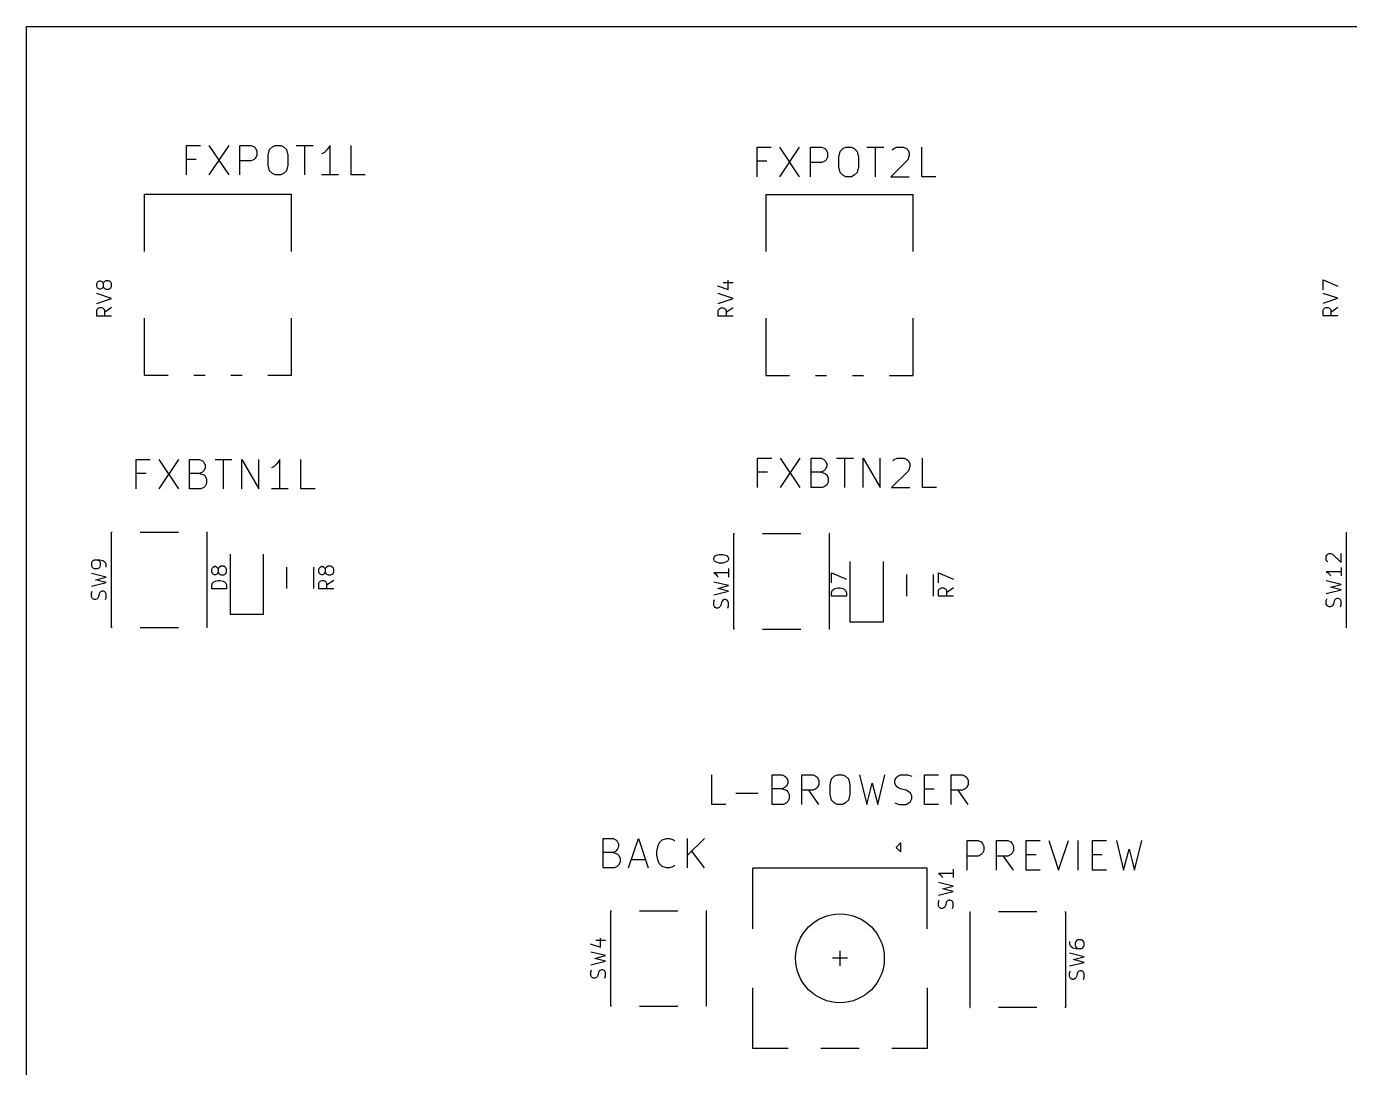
# Model space of a CAD drawing. Extents: x 119 to 479, y -311 to -46.
# Drawn here: x 119 to 208.5, y -121.4 to -51 of the extents above; entities that cross this region are included whole.
import ezdxf

# ---------------------------------------------------------------- set-up
doc = ezdxf.new("R2010")
doc.units = 0
doc.layers.add('BLACK', color=7, linetype='CONTINUOUS')

msp = doc.modelspace()

# ---------------------------------------------------------------- linework, layer by layer
at = {"layer": 'BLACK', "linetype": 'CONTINUOUS'}
for p, q in [((119, -311), (119, -51)), ((119, -51), (479, -51)), ((129.815, -61.0448), (129.815, -59.0448)), ((129.815, -59.0448), (130.768, -59.0448)), ((131.339, -59.0448), (132.672, -61.0448)), ((132.672, -59.0448), (131.339, -61.0448)), ((133.434, -61.0448), (133.434, -59.0448)), ((133.434, -59.0448), (134.196, -59.0448)), ((134.196, -59.0448), (134.387, -59.14)), ((134.387, -59.14), (134.482, -59.2352)), ((134.482, -59.9019), (134.387, -59.9971)), ((134.482, -59.2352), (134.577, -59.4257)), ((134.577, -59.7114), (134.482, -59.9019)), ((134.577, -59.4257), (134.577, -59.7114)), ((135.339, -59.7114), (135.434, -59.3305)), ((135.339, -60.3781), (135.339, -59.7114)), ((135.434, -59.3305), (135.625, -59.14)), ((135.625, -59.14), (135.815, -59.0448)), ((135.815, -59.0448), (136.196, -59.0448)), ((136.196, -59.0448), (136.387, -59.14)), ((136.387, -59.14), (136.577, -59.3305)), ((136.577, -59.3305), (136.672, -59.7114)), ((136.672, -59.7114), (136.672, -60.3781)), ((137.244, -59.0448), (138.387, -59.0448)), ((137.815, -61.0448), (137.815, -59.0448)), ((139.149, -59.521), (138.958, -59.6162)), ((139.339, -59.3305), (139.149, -59.521)), ((139.53, -59.0448), (139.339, -59.3305)), ((139.53, -61.0448), (139.53, -59.0448)), ((140.958, -61.0448), (140.958, -59.0448)), ((168.395, -61.1648), (168.395, -59.1648)), ((168.395, -59.1648), (169.348, -59.1648)), ((169.919, -59.1648), (171.252, -61.1648)), ((171.252, -59.1648), (169.919, -61.1648)), ((172.014, -61.1648), (172.014, -59.1648)), ((172.014, -59.1648), (172.776, -59.1648)), ((172.776, -59.1648), (172.967, -59.26)), ((172.967, -59.26), (173.062, -59.3552)), ((173.062, -59.3552), (173.157, -59.5457)), ((173.157, -59.8314), (173.062, -60.0219)), ((173.157, -59.5457), (173.157, -59.8314)), ((173.919, -59.8314), (174.014, -59.4505)), ((173.919, -60.4981), (173.919, -59.8314)), ((174.014, -59.4505), (174.205, -59.26)), ((174.205, -59.26), (174.395, -59.1648)), ((174.395, -59.1648), (174.776, -59.1648)), ((174.776, -59.1648), (174.967, -59.26)), ((174.967, -59.26), (175.157, -59.4505)), ((175.157, -59.4505), (175.252, -59.8314)), ((175.252, -59.8314), (175.252, -60.4981)), ((175.824, -59.1648), (176.967, -59.1648)), ((176.395, -61.1648), (176.395, -59.1648)), ((177.538, -59.3552), (177.633, -59.26)), ((177.633, -59.26), (177.824, -59.1648)), ((177.824, -59.1648), (178.3, -59.1648)), ((178.3, -59.1648), (178.49, -59.26)), ((178.49, -59.26), (178.586, -59.3552)), ((178.586, -59.3552), (178.681, -59.5457)), ((178.681, -59.7362), (178.586, -60.0219)), ((178.681, -59.5457), (178.681, -59.7362)), ((179.538, -61.1648), (179.538, -59.1648)), ((130.482, -59.9971), (129.815, -59.9971)), ((134.196, -60.0924), (133.434, -60.0924)), ((134.387, -59.9971), (134.196, -60.0924)), ((135.434, -60.759), (135.339, -60.3781)), ((135.625, -60.9495), (135.434, -60.759)), ((136.577, -60.759), (136.387, -60.9495)), ((136.672, -60.3781), (136.577, -60.759)), ((169.062, -60.1171), (168.395, -60.1171)), ((172.776, -60.2124), (172.014, -60.2124)), ((172.967, -60.1171), (172.776, -60.2124)), ((173.062, -60.0219), (172.967, -60.1171)), ((174.014, -60.879), (173.919, -60.4981)), ((175.252, -60.4981), (175.157, -60.879)), ((178.586, -60.0219), (177.443, -61.1648)), ((135.815, -61.0448), (135.625, -60.9495)), ((136.196, -61.0448), (135.815, -61.0448)), ((136.387, -60.9495), (136.196, -61.0448)), ((140.101, -61.0448), (138.958, -61.0448)), ((141.91, -61.0448), (140.958, -61.0448)), ((174.205, -61.0695), (174.014, -60.879)), ((174.395, -61.1648), (174.205, -61.0695)), ((174.776, -61.1648), (174.395, -61.1648)), ((174.967, -61.0695), (174.776, -61.1648)), ((175.157, -60.879), (174.967, -61.0695)), ((177.443, -61.1648), (178.681, -61.1648)), ((180.49, -61.1648), (179.538, -61.1648)), ((126.98, -62.35), (136.92, -62.35)), ((126.98, -66.215), (126.98, -62.35)), ((136.92, -66.215), (136.92, -62.35)), ((169, -66.225), (169, -62.36)), ((169, -62.36), (178.94, -62.36)), ((178.94, -66.225), (178.94, -62.36)), ((123.752, -68.3962), (123.8, -68.301)), ((123.752, -68.5867), (123.752, -68.3962)), ((123.8, -68.6819), (123.752, -68.5867)), ((123.8, -68.301), (123.848, -68.2533)), ((123.848, -68.7295), (123.8, -68.6819)), ((123.848, -68.2533), (123.943, -68.2057)), ((123.943, -68.7771), (123.848, -68.7295)), ((123.943, -68.2057), (123.99, -68.2057)), ((123.99, -68.7771), (123.943, -68.7771)), ((123.99, -68.2057), (124.086, -68.2533)), ((124.086, -68.7295), (123.99, -68.7771)), ((124.086, -68.2533), (124.133, -68.301)), ((124.133, -68.6819), (124.086, -68.7295)), ((124.133, -68.301), (124.181, -68.3962)), ((124.181, -68.5867), (124.133, -68.6819)), ((124.229, -68.301), (124.181, -68.3962)), ((124.181, -68.3962), (124.181, -68.5867)), ((124.181, -68.5867), (124.229, -68.6819)), ((124.276, -68.2533), (124.229, -68.301)), ((124.229, -68.6819), (124.276, -68.7295)), ((124.371, -68.2057), (124.276, -68.2533)), ((124.276, -68.7295), (124.371, -68.7771)), ((124.562, -68.2057), (124.371, -68.2057)), ((124.371, -68.7771), (124.562, -68.7771)), ((124.657, -68.2533), (124.562, -68.2057)), ((124.562, -68.7771), (124.657, -68.7295)), ((124.705, -68.301), (124.657, -68.2533)), ((124.657, -68.7295), (124.705, -68.6819)), ((124.752, -68.3962), (124.705, -68.301)), ((124.705, -68.6819), (124.752, -68.5867)), ((124.752, -68.5867), (124.752, -68.3962)), ((165.725, -68.549), (166.439, -68.7871)), ((166.106, -68.311), (166.772, -68.311)), ((166.439, -68.7871), (166.439, -68.1681)), ((206.662, -68.8148), (206.662, -68.1481)), ((206.662, -68.1481), (207.662, -68.5767)), ((124.752, -69.3962), (123.752, -69.0629)), ((123.752, -69.7295), (124.752, -69.3962)), ((166.772, -69.4062), (165.772, -69.0729)), ((165.772, -69.7395), (166.772, -69.4062)), ((207.662, -69.3862), (206.662, -69.0529)), ((206.662, -69.7195), (207.662, -69.3862)), ((123.752, -70.2057), (123.8, -70.1105)), ((123.752, -70.5867), (123.752, -70.2057)), ((124.752, -70.5867), (123.752, -70.5867)), ((123.8, -70.1105), (123.848, -70.0629)), ((123.848, -70.0629), (123.943, -70.0152)), ((123.943, -70.0152), (124.086, -70.0152)), ((124.086, -70.0152), (124.181, -70.0629)), ((124.181, -70.0629), (124.229, -70.1105)), ((124.229, -70.1105), (124.276, -70.2057)), ((124.752, -70.0152), (124.276, -70.3486)), ((124.276, -70.2057), (124.276, -70.5867)), ((165.772, -70.2157), (165.82, -70.1205)), ((165.772, -70.5967), (165.772, -70.2157)), ((166.772, -70.5967), (165.772, -70.5967)), ((165.82, -70.1205), (165.868, -70.0729)), ((165.868, -70.0729), (165.963, -70.0252)), ((165.963, -70.0252), (166.106, -70.0252)), ((166.106, -70.0252), (166.201, -70.0729)), ((166.201, -70.0729), (166.249, -70.1205)), ((166.249, -70.1205), (166.296, -70.2157)), ((166.772, -70.0252), (166.296, -70.3586)), ((166.296, -70.2157), (166.296, -70.5967)), ((206.662, -70.1957), (206.71, -70.1005)), ((206.662, -70.5767), (206.662, -70.1957)), ((207.662, -70.5767), (206.662, -70.5767)), ((206.71, -70.1005), (206.758, -70.0529)), ((206.758, -70.0529), (206.853, -70.0052)), ((206.853, -70.0052), (206.996, -70.0052)), ((206.996, -70.0052), (207.091, -70.0529)), ((207.091, -70.0529), (207.139, -70.1005)), ((207.139, -70.1005), (207.186, -70.1957)), ((207.662, -70.0052), (207.186, -70.3386)), ((207.186, -70.1957), (207.186, -70.5767)), ((126.98, -74.59), (126.98, -70.725)), ((136.92, -74.59), (136.92, -70.725)), ((169, -74.6), (169, -70.735)), ((178.94, -74.6), (178.94, -70.735)), ((126.98, -74.59), (128.579, -74.59)), ((130.321, -74.59), (131.08, -74.59)), ((132.821, -74.59), (133.58, -74.59)), ((135.32, -74.59), (136.92, -74.59)), ((169, -74.6), (170.599, -74.6)), ((172.341, -74.6), (173.1, -74.6)), ((174.841, -74.6), (175.6, -74.6)), ((177.34, -74.6), (178.94, -74.6)), ((126.415, -82.2848), (126.415, -80.2848)), ((126.415, -80.2848), (127.368, -80.2848)), ((127.939, -80.2848), (129.272, -82.2848)), ((129.272, -80.2848), (127.939, -82.2848)), ((130.034, -82.2848), (130.034, -80.2848)), ((130.034, -80.2848), (130.701, -80.2848)), ((130.701, -80.2848), (130.891, -80.38)), ((130.891, -80.38), (130.987, -80.4752)), ((130.987, -80.4752), (131.082, -80.6657)), ((131.749, -80.2848), (132.891, -80.2848)), ((132.32, -82.2848), (132.32, -80.2848)), ((133.558, -82.2848), (133.558, -80.2848)), ((133.558, -80.2848), (134.701, -82.2848)), ((134.701, -82.2848), (134.701, -80.2848)), ((136.13, -80.2848), (135.939, -80.5705)), ((136.13, -82.2848), (136.13, -80.2848)), ((137.558, -82.2848), (137.558, -80.2848)), ((168.435, -82.1948), (168.435, -80.1948)), ((168.435, -80.1948), (169.388, -80.1948)), ((169.959, -80.1948), (171.292, -82.1948)), ((171.292, -80.1948), (169.959, -82.1948)), ((172.054, -82.1948), (172.054, -80.1948)), ((172.054, -80.1948), (172.721, -80.1948)), ((172.721, -80.1948), (172.911, -80.29)), ((172.911, -80.29), (173.007, -80.3852)), ((173.007, -80.3852), (173.102, -80.5757)), ((173.769, -80.1948), (174.911, -80.1948)), ((174.34, -82.1948), (174.34, -80.1948)), ((175.578, -82.1948), (175.578, -80.1948)), ((175.578, -80.1948), (176.721, -82.1948)), ((176.721, -82.1948), (176.721, -80.1948)), ((177.578, -80.3852), (177.673, -80.29)), ((177.673, -80.29), (177.864, -80.1948)), ((177.864, -80.1948), (178.34, -80.1948)), ((178.34, -80.1948), (178.53, -80.29)), ((178.53, -80.29), (178.626, -80.3852)), ((178.626, -80.3852), (178.721, -80.5757)), ((179.578, -82.1948), (179.578, -80.1948)), ((127.082, -81.2371), (126.415, -81.2371)), ((130.701, -81.2371), (130.034, -81.2371)), ((130.891, -81.1419), (130.701, -81.2371)), ((130.701, -81.2371), (130.987, -81.3324)), ((130.987, -81.0467), (130.891, -81.1419)), ((131.082, -80.8562), (130.987, -81.0467)), ((130.987, -81.3324), (131.082, -81.4276)), ((131.082, -80.6657), (131.082, -80.8562)), ((135.749, -80.761), (135.558, -80.8562)), ((135.939, -80.5705), (135.749, -80.761)), ((169.102, -81.1471), (168.435, -81.1471)), ((172.721, -81.1471), (172.054, -81.1471)), ((172.911, -81.0519), (172.721, -81.1471)), ((172.721, -81.1471), (173.007, -81.2424)), ((173.007, -80.9567), (172.911, -81.0519)), ((173.102, -80.7662), (173.007, -80.9567)), ((173.007, -81.2424), (173.102, -81.3376)), ((173.102, -80.5757), (173.102, -80.7662)), ((173.102, -81.3376), (173.197, -81.5281)), ((178.626, -81.0519), (177.483, -82.1948)), ((178.721, -80.7662), (178.626, -81.0519)), ((178.721, -80.5757), (178.721, -80.7662)), ((130.796, -82.2848), (130.034, -82.2848)), ((130.987, -82.1895), (130.796, -82.2848)), ((131.082, -82.0943), (130.987, -82.1895)), ((131.082, -81.4276), (131.177, -81.6181)), ((131.177, -81.9038), (131.082, -82.0943)), ((131.177, -81.6181), (131.177, -81.9038)), ((136.701, -82.2848), (135.558, -82.2848)), ((138.51, -82.2848), (137.558, -82.2848)), ((172.816, -82.1948), (172.054, -82.1948)), ((173.007, -82.0995), (172.816, -82.1948)), ((173.102, -82.0043), (173.007, -82.0995)), ((173.197, -81.8138), (173.102, -82.0043)), ((173.197, -81.5281), (173.197, -81.8138)), ((177.483, -82.1948), (178.721, -82.1948)), ((180.53, -82.1948), (179.578, -82.1948)), ((124.76, -85.2), (124.79, -85.2)), ((124.76, -91.66), (124.76, -85.2)), ((126.69, -85.2), (129.29, -85.2)), ((131.22, -85.2), (131.19, -85.2)), ((131.22, -91.66), (131.22, -85.2)), ((166.83, -85.3), (166.86, -85.3)), ((166.83, -91.76), (166.83, -85.3)), ((168.76, -85.3), (171.36, -85.3)), ((173.29, -85.3), (173.26, -85.3)), ((173.29, -91.76), (173.29, -85.3)), ((208.25, -85.22), (208.28, -85.22)), ((208.25, -91.68), (208.25, -85.22)), ((132.765, -86.7), (132.765, -90.76)), ((135.035, -90.76), (135.035, -86.7)), ((165.558, -86.8157), (165.653, -86.7681)), ((165.653, -86.7681), (165.843, -86.7205)), ((165.843, -86.7205), (166.081, -86.7205)), ((166.081, -86.7205), (166.272, -86.7681)), ((166.272, -86.7681), (166.367, -86.8157)), ((206.882, -86.831), (206.93, -86.7357)), ((206.93, -86.7357), (206.978, -86.6881)), ((206.978, -86.6881), (207.073, -86.6405)), ((207.073, -86.6405), (207.168, -86.6405)), ((207.168, -86.6405), (207.311, -86.6881)), ((207.311, -86.6881), (207.882, -87.2595)), ((207.882, -87.2595), (207.882, -86.6405)), ((123.44, -87.1919), (123.392, -87.2871)), ((123.392, -87.2871), (123.392, -87.4776)), ((123.392, -87.4776), (123.44, -87.5729)), ((123.488, -87.1443), (123.44, -87.1919)), ((123.44, -87.5729), (123.488, -87.6205)), ((123.583, -87.0967), (123.488, -87.1443)), ((123.488, -87.6205), (123.583, -87.6681)), ((123.964, -87.0967), (123.583, -87.0967)), ((123.916, -87.1443), (123.821, -87.0967)), ((123.821, -87.6681), (123.916, -87.6205)), ((123.964, -87.1919), (123.916, -87.1443)), ((123.916, -87.6205), (123.964, -87.5729)), ((124.154, -87.1443), (123.964, -87.0967)), ((124.011, -87.2871), (123.964, -87.1919)), ((123.964, -87.5729), (124.011, -87.4776)), ((124.011, -87.4776), (124.011, -87.2871)), ((124.297, -87.2395), (124.154, -87.1443)), ((124.345, -87.2871), (124.297, -87.2395)), ((124.392, -87.3824), (124.345, -87.2871)), ((124.392, -87.5729), (124.392, -87.3824)), ((131.532, -87.7048), (131.58, -87.6095)), ((131.58, -87.6095), (131.628, -87.5619)), ((131.628, -87.5619), (131.723, -87.5143)), ((131.723, -87.5143), (131.77, -87.5143)), ((131.77, -87.5143), (131.866, -87.5619)), ((131.866, -87.5619), (131.913, -87.6095)), ((131.913, -87.6095), (131.961, -87.7048)), ((132.009, -87.6095), (131.961, -87.7048)), ((132.056, -87.5619), (132.009, -87.6095)), ((132.151, -87.5143), (132.056, -87.5619)), ((132.342, -87.5143), (132.151, -87.5143)), ((132.437, -87.5619), (132.342, -87.5143)), ((132.485, -87.6095), (132.437, -87.5619)), ((132.532, -87.7048), (132.485, -87.6095)), ((136.59, -87.5729), (136.59, -89.0271)), ((138.41, -87.5729), (138.41, -89.0271)), ((138.772, -87.7048), (138.82, -87.6095)), ((138.82, -87.6095), (138.868, -87.5619)), ((138.868, -87.5619), (138.963, -87.5143)), ((138.963, -87.5143), (139.01, -87.5143)), ((139.01, -87.5143), (139.106, -87.5619)), ((139.106, -87.5619), (139.153, -87.6095)), ((139.153, -87.6095), (139.201, -87.7048)), ((139.249, -87.6095), (139.201, -87.7048)), ((139.296, -87.5619), (139.249, -87.6095)), ((139.391, -87.5143), (139.296, -87.5619)), ((139.582, -87.5143), (139.391, -87.5143)), ((139.677, -87.5619), (139.582, -87.5143)), ((139.725, -87.6095), (139.677, -87.5619)), ((139.772, -87.7048), (139.725, -87.6095)), ((165.462, -86.9586), (165.51, -86.8633)), ((165.462, -87.0538), (165.462, -86.9586)), ((165.51, -87.149), (165.462, -87.0538)), ((165.51, -86.8633), (165.558, -86.8157)), ((165.558, -87.1967), (165.51, -87.149)), ((165.653, -87.2443), (165.558, -87.1967)), ((165.843, -87.2919), (165.653, -87.2443)), ((166.081, -87.2919), (165.843, -87.2919)), ((166.272, -87.2443), (166.081, -87.2919)), ((166.367, -87.1967), (166.272, -87.2443)), ((166.367, -86.8157), (166.415, -86.8633)), ((166.415, -87.149), (166.367, -87.1967)), ((166.415, -86.8633), (166.462, -86.9586)), ((166.462, -87.0538), (166.415, -87.149)), ((166.462, -86.9586), (166.462, -87.0538)), ((174.665, -87.2), (174.665, -91.26)), ((176.935, -91.26), (176.935, -87.2)), ((206.882, -87.069), (206.882, -86.831)), ((206.93, -87.1643), (206.882, -87.069)), ((206.978, -87.2119), (206.93, -87.1643)), ((207.882, -87.5929), (207.882, -88.1643)), ((124.392, -88.2395), (123.392, -88.0014)), ((123.583, -87.6681), (123.821, -87.6681)), ((123.678, -88.43), (124.392, -88.2395)), ((124.392, -88.6205), (123.678, -88.43)), ((131.532, -87.8952), (131.532, -87.7048)), ((131.58, -87.9905), (131.532, -87.8952)), ((131.628, -88.0381), (131.58, -87.9905)), ((131.723, -88.0857), (131.628, -88.0381)), ((131.675, -88.5619), (131.77, -88.5143)), ((131.77, -88.0857), (131.723, -88.0857)), ((131.866, -88.0381), (131.77, -88.0857)), ((131.77, -88.5143), (131.961, -88.4667)), ((131.913, -87.9905), (131.866, -88.0381)), ((131.961, -87.8952), (131.913, -87.9905)), ((131.961, -87.7048), (131.961, -87.8952)), ((131.961, -87.8952), (132.009, -87.9905)), ((131.961, -88.4667), (132.104, -88.4667)), ((132.009, -87.9905), (132.056, -88.0381)), ((132.056, -88.0381), (132.151, -88.0857)), ((132.104, -88.4667), (132.294, -88.5143)), ((132.151, -88.0857), (132.342, -88.0857)), ((132.294, -88.5143), (132.39, -88.5619)), ((132.342, -88.0857), (132.437, -88.0381)), ((132.437, -88.0381), (132.485, -87.9905)), ((132.485, -87.9905), (132.532, -87.8952)), ((132.532, -87.8952), (132.532, -87.7048)), ((138.772, -87.8952), (138.772, -87.7048)), ((138.82, -87.9905), (138.772, -87.8952)), ((138.868, -88.0381), (138.82, -87.9905)), ((138.82, -88.5619), (138.868, -88.5143)), ((138.963, -88.0857), (138.868, -88.0381)), ((138.868, -88.5143), (138.963, -88.4667)), ((139.01, -88.0857), (138.963, -88.0857)), ((138.963, -88.4667), (139.106, -88.4667)), ((139.106, -88.0381), (139.01, -88.0857)), ((139.153, -87.9905), (139.106, -88.0381)), ((139.106, -88.4667), (139.201, -88.5143)), ((139.201, -87.8952), (139.153, -87.9905)), ((139.201, -87.7048), (139.201, -87.8952)), ((139.201, -87.8952), (139.249, -87.9905)), ((139.201, -88.5143), (139.249, -88.5619)), ((139.249, -87.9905), (139.296, -88.0381)), ((139.296, -88.0381), (139.391, -88.0857)), ((139.772, -88.4667), (139.296, -88.8)), ((139.391, -88.0857), (139.582, -88.0857)), ((139.582, -88.0857), (139.677, -88.0381)), ((139.677, -88.0381), (139.725, -87.9905)), ((139.725, -87.9905), (139.772, -87.8952)), ((139.772, -87.8952), (139.772, -87.7048)), ((166.462, -87.9586), (165.462, -87.9586)), ((165.462, -87.9586), (165.605, -88.0538)), ((165.605, -88.0538), (165.7, -88.149)), ((165.7, -88.149), (165.748, -88.2443)), ((166.462, -87.6729), (166.462, -88.2443)), ((173.432, -88.6333), (173.432, -87.9667)), ((173.432, -87.9667), (174.432, -88.3952)), ((178.49, -88.0729), (178.49, -89.5271)), ((180.31, -88.0729), (180.31, -89.5271)), ((180.672, -88.6333), (180.672, -87.9667)), ((180.672, -87.9667), (181.672, -88.3952)), ((207.882, -87.8786), (206.882, -87.8786)), ((206.882, -87.8786), (207.025, -87.9738)), ((207.882, -88.7357), (206.882, -88.4976)), ((207.025, -87.9738), (207.12, -88.069)), ((207.12, -88.069), (207.168, -88.1643)), ((123.392, -88.8586), (124.392, -88.6205)), ((123.392, -89.3348), (123.44, -89.1919)), ((123.392, -89.5729), (123.392, -89.3348)), ((123.916, -89.3824), (123.869, -89.5729)), ((123.964, -89.2871), (123.916, -89.3824)), ((124.011, -89.2395), (123.964, -89.2871)), ((124.107, -89.1919), (124.011, -89.2395)), ((124.202, -89.1919), (124.107, -89.1919)), ((124.297, -89.2395), (124.202, -89.1919)), ((124.345, -89.2871), (124.297, -89.2395)), ((124.392, -89.3824), (124.345, -89.2871)), ((124.392, -89.6205), (124.392, -89.3824)), ((131.532, -88.8), (131.58, -88.6571)), ((131.532, -89.0381), (131.532, -88.8)), ((132.532, -89.0381), (131.532, -89.0381)), ((131.58, -88.6571), (131.675, -88.5619)), ((132.39, -88.5619), (132.485, -88.6571)), ((132.485, -88.6571), (132.532, -88.8)), ((132.532, -88.8), (132.532, -89.0381)), ((138.772, -88.6571), (138.82, -88.5619)), ((138.772, -89.0381), (138.772, -88.6571)), ((139.772, -89.0381), (138.772, -89.0381)), ((139.249, -88.5619), (139.296, -88.6571)), ((139.296, -88.6571), (139.296, -89.0381)), ((166.462, -88.8157), (165.462, -88.5776)), ((165.462, -89.4348), (166.462, -89.1967)), ((165.748, -89.0062), (166.462, -88.8157)), ((166.462, -89.1967), (165.748, -89.0062)), ((173.432, -89.3), (173.48, -89.1571)), ((173.432, -89.5381), (173.432, -89.3)), ((173.48, -89.1571), (173.575, -89.0619)), ((173.575, -89.0619), (173.67, -89.0143)), ((173.67, -89.0143), (173.861, -88.9667)), ((173.861, -88.9667), (174.004, -88.9667)), ((174.004, -88.9667), (174.194, -89.0143)), ((174.194, -89.0143), (174.29, -89.0619)), ((174.29, -89.0619), (174.385, -89.1571)), ((174.385, -89.1571), (174.432, -89.3)), ((174.432, -89.3), (174.432, -89.5381)), ((180.672, -89.1571), (180.72, -89.0619)), ((180.672, -89.5381), (180.672, -89.1571)), ((180.72, -89.0619), (180.768, -89.0143)), ((180.768, -89.0143), (180.863, -88.9667)), ((180.863, -88.9667), (181.006, -88.9667)), ((181.006, -88.9667), (181.101, -89.0143)), ((181.101, -89.0143), (181.149, -89.0619)), ((181.149, -89.0619), (181.196, -89.1571)), ((181.672, -88.9667), (181.196, -89.3)), ((181.196, -89.1571), (181.196, -89.5381)), ((206.882, -89.3548), (207.882, -89.1167)), ((207.168, -88.9262), (207.882, -88.7357)), ((207.882, -89.1167), (207.168, -88.9262)), ((123.44, -89.6681), (123.392, -89.5729)), ((123.488, -89.7157), (123.44, -89.6681)), ((123.583, -89.7633), (123.488, -89.7157)), ((123.678, -89.7633), (123.583, -89.7633)), ((123.773, -89.7157), (123.678, -89.7633)), ((123.821, -89.6681), (123.773, -89.7157)), ((123.869, -89.5729), (123.821, -89.6681)), ((124.345, -89.7633), (124.392, -89.6205)), ((165.462, -89.911), (165.51, -89.7681)), ((165.462, -90.149), (165.462, -89.911)), ((165.51, -90.2443), (165.462, -90.149)), ((165.558, -90.2919), (165.51, -90.2443)), ((165.653, -90.3395), (165.558, -90.2919)), ((165.748, -90.3395), (165.653, -90.3395)), ((165.843, -90.2919), (165.748, -90.3395)), ((165.891, -90.2443), (165.843, -90.2919)), ((165.939, -90.149), (165.891, -90.2443)), ((165.986, -89.9586), (165.939, -90.149)), ((166.034, -89.8633), (165.986, -89.9586)), ((166.081, -89.8157), (166.034, -89.8633)), ((166.177, -89.7681), (166.081, -89.8157)), ((166.272, -89.7681), (166.177, -89.7681)), ((166.367, -89.8157), (166.272, -89.7681)), ((166.415, -89.8633), (166.367, -89.8157)), ((166.462, -89.9586), (166.415, -89.8633)), ((166.415, -90.3395), (166.462, -90.1967)), ((166.462, -90.1967), (166.462, -89.9586)), ((174.432, -89.5381), (173.432, -89.5381)), ((181.672, -89.5381), (180.672, -89.5381)), ((206.882, -89.831), (206.93, -89.6881)), ((206.882, -90.069), (206.882, -89.831)), ((206.93, -90.1643), (206.882, -90.069)), ((206.978, -90.2119), (206.93, -90.1643)), ((207.073, -90.2595), (206.978, -90.2119)), ((207.168, -90.2595), (207.073, -90.2595)), ((207.263, -90.2119), (207.168, -90.2595)), ((207.311, -90.1643), (207.263, -90.2119)), ((207.359, -90.069), (207.311, -90.1643)), ((207.406, -89.8786), (207.359, -90.069)), ((207.454, -89.7833), (207.406, -89.8786)), ((207.501, -89.7357), (207.454, -89.7833)), ((207.597, -89.6881), (207.501, -89.7357)), ((207.692, -89.6881), (207.597, -89.6881)), ((207.787, -89.7357), (207.692, -89.6881)), ((207.835, -89.7833), (207.787, -89.7357)), ((207.882, -89.8786), (207.835, -89.7833)), ((207.835, -90.2595), (207.882, -90.1167)), ((207.882, -90.1167), (207.882, -89.8786)), ((132.765, -90.76), (135.035, -90.76)), ((124.79, -91.66), (124.76, -91.66)), ((126.69, -91.66), (129.29, -91.66)), ((131.22, -91.66), (131.19, -91.66)), ((166.86, -91.76), (166.83, -91.76)), ((168.76, -91.76), (171.36, -91.76)), ((173.29, -91.76), (173.26, -91.76)), ((174.665, -91.26), (176.935, -91.26)), ((208.28, -91.68), (208.25, -91.68)), ((165.331, -103.615), (165.331, -101.615)), ((169.426, -103.615), (169.426, -101.615)), ((169.426, -101.615), (170.093, -101.615)), ((170.093, -101.615), (170.283, -101.71)), ((170.283, -101.71), (170.379, -101.805)), ((170.379, -101.805), (170.474, -101.996)), ((171.426, -103.615), (171.426, -101.615)), ((171.426, -101.615), (172.188, -101.615)), ((172.188, -101.615), (172.379, -101.71)), ((172.379, -101.71), (172.474, -101.805)), ((172.474, -101.805), (172.569, -101.996)), ((173.331, -102.281), (173.426, -101.9)), ((173.426, -101.9), (173.617, -101.71)), ((173.617, -101.71), (173.807, -101.615)), ((173.807, -101.615), (174.188, -101.615)), ((174.188, -101.615), (174.379, -101.71)), ((174.379, -101.71), (174.569, -101.9)), ((174.569, -101.9), (174.664, -102.281)), ((175.331, -101.615), (175.807, -103.615)), ((176.569, -103.615), (177.045, -101.615)), ((177.712, -101.996), (177.807, -101.805)), ((177.807, -101.805), (177.902, -101.71)), ((177.902, -101.71), (178.093, -101.615)), ((178.093, -101.615), (178.569, -101.615)), ((178.569, -101.615), (178.855, -101.71)), ((179.712, -103.615), (179.712, -101.615)), ((179.712, -101.615), (180.664, -101.615)), ((181.521, -103.615), (181.521, -101.615)), ((181.521, -101.615), (182.283, -101.615)), ((182.283, -101.615), (182.474, -101.71)), ((182.474, -101.71), (182.569, -101.805)), ((182.569, -101.805), (182.664, -101.996)), ((166.95, -102.853), (168.474, -102.853)), ((170.093, -102.567), (169.426, -102.567)), ((170.283, -102.472), (170.093, -102.567)), ((170.093, -102.567), (170.379, -102.662)), ((170.379, -102.377), (170.283, -102.472)), ((170.474, -102.186), (170.379, -102.377)), ((170.379, -102.662), (170.474, -102.758)), ((170.474, -101.996), (170.474, -102.186)), ((170.474, -102.758), (170.569, -102.948)), ((172.188, -102.662), (171.426, -102.662)), ((172.569, -103.615), (171.902, -102.662)), ((172.379, -102.567), (172.188, -102.662)), ((172.474, -102.472), (172.379, -102.567)), ((172.569, -102.281), (172.474, -102.472)), ((172.569, -101.996), (172.569, -102.281)), ((173.331, -102.948), (173.331, -102.281)), ((174.664, -102.281), (174.664, -102.948)), ((175.807, -103.615), (176.188, -102.186)), ((176.188, -102.186), (176.569, -103.615)), ((177.712, -102.186), (177.712, -101.996)), ((177.807, -102.377), (177.712, -102.186)), ((177.902, -102.472), (177.807, -102.377)), ((178.093, -102.567), (177.902, -102.472)), ((178.474, -102.662), (178.093, -102.567)), ((178.664, -102.758), (178.474, -102.662)), ((178.76, -102.853), (178.664, -102.758)), ((178.855, -103.043), (178.76, -102.853)), ((179.712, -102.567), (180.379, -102.567)), ((182.283, -102.662), (181.521, -102.662)), ((182.664, -103.615), (181.998, -102.662)), ((182.474, -102.567), (182.283, -102.662)), ((182.569, -102.472), (182.474, -102.567)), ((182.664, -102.281), (182.569, -102.472)), ((182.664, -101.996), (182.664, -102.281)), ((166.283, -103.615), (165.331, -103.615)), ((170.188, -103.615), (169.426, -103.615)), ((170.379, -103.52), (170.188, -103.615)), ((170.474, -103.424), (170.379, -103.52)), ((170.569, -103.234), (170.474, -103.424)), ((170.569, -102.948), (170.569, -103.234)), ((173.426, -103.329), (173.331, -102.948)), ((173.617, -103.52), (173.426, -103.329)), ((173.807, -103.615), (173.617, -103.52)), ((174.188, -103.615), (173.807, -103.615)), ((174.379, -103.52), (174.188, -103.615)), ((174.569, -103.329), (174.379, -103.52)), ((174.664, -102.948), (174.569, -103.329)), ((177.712, -103.52), (177.998, -103.615)), ((177.998, -103.615), (178.474, -103.615)), ((178.474, -103.615), (178.664, -103.52)), ((178.664, -103.52), (178.76, -103.424)), ((178.76, -103.424), (178.855, -103.234)), ((178.855, -103.234), (178.855, -103.043)), ((180.664, -103.615), (179.712, -103.615)), ((157.989, -107.915), (157.989, -105.915)), ((157.989, -105.915), (158.656, -105.915)), ((158.656, -105.915), (158.846, -106.01)), ((158.846, -106.01), (158.941, -106.105)), ((158.941, -106.105), (159.037, -106.296)), ((159.037, -106.296), (159.037, -106.486)), ((159.703, -107.915), (160.37, -105.915)), ((160.37, -105.915), (161.037, -107.915)), ((161.608, -106.772), (161.703, -106.391)), ((161.703, -106.391), (161.799, -106.2)), ((161.799, -106.2), (161.989, -106.01)), ((161.989, -106.01), (162.275, -105.915)), ((162.275, -105.915), (162.465, -105.915)), ((162.465, -105.915), (162.751, -106.01)), ((162.751, -106.01), (162.846, -106.105)), ((163.703, -107.915), (163.703, -105.915)), ((164.846, -105.915), (163.703, -107.058)), ((177.8, -106.53), (178.1, -106.23)), ((178.1, -106.23), (178.1, -106.83)), ((182.59, -108.065), (182.59, -106.065)), ((182.59, -106.065), (183.352, -106.065)), ((183.352, -106.065), (183.543, -106.16)), ((183.543, -106.16), (183.638, -106.255)), ((183.638, -106.255), (183.733, -106.446)), ((183.733, -106.446), (183.733, -106.731)), ((184.59, -108.065), (184.59, -106.065)), ((184.59, -106.065), (185.352, -106.065)), ((185.352, -106.065), (185.543, -106.16)), ((185.543, -106.16), (185.638, -106.255)), ((185.638, -106.255), (185.733, -106.446)), ((185.733, -106.446), (185.733, -106.731)), ((186.59, -108.065), (186.59, -106.065)), ((186.59, -106.065), (187.543, -106.065)), ((188.114, -106.065), (188.781, -108.065)), ((188.781, -108.065), (189.448, -106.065)), ((190.114, -108.065), (190.114, -106.065)), ((191.067, -108.065), (191.067, -106.065)), ((191.067, -106.065), (192.019, -106.065)), ((192.686, -106.065), (193.162, -108.065)), ((193.924, -108.065), (194.4, -106.065)), ((158.656, -106.867), (157.989, -106.867)), ((158.846, -106.772), (158.656, -106.867)), ((158.656, -106.867), (158.941, -106.962)), ((158.941, -106.677), (158.846, -106.772)), ((159.037, -106.486), (158.941, -106.677)), ((158.941, -106.962), (159.037, -107.058)), ((159.037, -107.058), (159.132, -107.248)), ((159.132, -107.248), (159.132, -107.534)), ((161.608, -107.058), (161.608, -106.772)), ((161.703, -107.439), (161.608, -107.058)), ((164.846, -107.915), (163.989, -106.772)), ((178.1, -106.83), (177.8, -106.53)), ((183.352, -107.112), (182.59, -107.112)), ((183.543, -107.017), (183.352, -107.112)), ((183.638, -106.922), (183.543, -107.017)), ((183.733, -106.731), (183.638, -106.922)), ((185.352, -107.112), (184.59, -107.112)), ((185.733, -108.065), (185.067, -107.112)), ((185.543, -107.017), (185.352, -107.112)), ((185.638, -106.922), (185.543, -107.017)), ((185.733, -106.731), (185.638, -106.922)), ((186.59, -107.017), (187.257, -107.017)), ((191.067, -107.017), (191.733, -107.017)), ((193.162, -108.065), (193.543, -106.636)), ((193.543, -106.636), (193.924, -108.065)), ((158.751, -107.915), (157.989, -107.915)), ((158.941, -107.82), (158.751, -107.915)), ((159.037, -107.724), (158.941, -107.82)), ((159.132, -107.534), (159.037, -107.724)), ((159.894, -107.343), (160.846, -107.343)), ((161.799, -107.629), (161.703, -107.439)), ((161.989, -107.82), (161.799, -107.629)), ((162.275, -107.915), (161.989, -107.82)), ((162.465, -107.915), (162.275, -107.915)), ((162.751, -107.82), (162.465, -107.915)), ((162.846, -107.724), (162.751, -107.82)), ((179.9, -107.93), (168.1, -107.93)), ((168.1, -112.03), (168.1, -107.93)), ((179.9, -112.03), (179.9, -107.93)), ((181.652, -107.997), (181.652, -108.568)), ((187.543, -108.065), (186.59, -108.065)), ((192.019, -108.065), (191.067, -108.065)), ((181.652, -108.282), (180.652, -108.282)), ((180.652, -108.282), (180.795, -108.378)), ((181.652, -109.14), (180.652, -108.901)), ((180.795, -108.378), (180.89, -108.473)), ((180.89, -108.473), (180.938, -108.568)), ((180.652, -109.759), (181.652, -109.52)), ((180.938, -109.33), (181.652, -109.14)), ((181.652, -109.52), (180.938, -109.33)), ((158.52, -110.81), (158.55, -110.81)), ((158.52, -117.27), (158.52, -110.81)), ((160.45, -110.81), (163.05, -110.81)), ((164.98, -110.81), (164.95, -110.81)), ((164.98, -117.27), (164.98, -110.81)), ((180.652, -110.235), (180.7, -110.092)), ((180.652, -110.473), (180.652, -110.235)), ((180.7, -110.568), (180.652, -110.473)), ((180.748, -110.616), (180.7, -110.568)), ((180.843, -110.663), (180.748, -110.616)), ((180.938, -110.663), (180.843, -110.663)), ((181.033, -110.616), (180.938, -110.663)), ((181.081, -110.568), (181.033, -110.616)), ((181.129, -110.473), (181.081, -110.568)), ((181.176, -110.282), (181.129, -110.473)), ((181.224, -110.187), (181.176, -110.282)), ((181.271, -110.14), (181.224, -110.187)), ((181.367, -110.092), (181.271, -110.14)), ((181.462, -110.092), (181.367, -110.092)), ((181.557, -110.14), (181.462, -110.092)), ((181.605, -110.187), (181.557, -110.14)), ((181.652, -110.282), (181.605, -110.187)), ((181.605, -110.663), (181.652, -110.52)), ((181.652, -110.52), (181.652, -110.282)), ((182.78, -110.89), (182.78, -117.35)), ((182.78, -110.89), (182.81, -110.89)), ((187.31, -110.89), (184.71, -110.89)), ((189.21, -110.89), (189.24, -110.89)), ((189.24, -110.89), (189.24, -117.35)), ((157.819, -113.278), (157.819, -112.659)), ((157.105, -113.04), (157.819, -113.278)), ((157.486, -112.802), (158.152, -112.802)), ((174, -113.53), (174, -114.53)), ((189.512, -112.882), (189.512, -113.072)), ((189.512, -113.072), (189.56, -113.168)), ((189.56, -113.168), (189.608, -113.215)), ((189.608, -113.215), (189.75, -113.31)), ((189.75, -113.31), (189.941, -113.358)), ((189.941, -112.882), (189.893, -112.977)), ((189.893, -112.977), (189.893, -113.168)), ((189.893, -113.168), (189.941, -113.263)), ((189.989, -112.834), (189.941, -112.882)), ((189.941, -113.263), (189.989, -113.31)), ((189.941, -113.358), (190.322, -113.358)), ((190.084, -112.787), (189.989, -112.834)), ((189.989, -113.31), (190.084, -113.358)), ((190.322, -112.787), (190.084, -112.787)), ((190.417, -112.834), (190.322, -112.787)), ((190.322, -113.358), (190.417, -113.31)), ((190.465, -112.882), (190.417, -112.834)), ((190.417, -113.31), (190.465, -113.263)), ((190.512, -112.977), (190.465, -112.882)), ((190.465, -113.263), (190.512, -113.168)), ((190.512, -113.168), (190.512, -112.977)), ((158.152, -113.85), (157.152, -113.611)), ((157.152, -114.469), (158.152, -114.23)), ((157.438, -114.04), (158.152, -113.85)), ((158.152, -114.23), (157.438, -114.04)), ((174.5, -114.03), (173.5, -114.03)), ((190.512, -113.93), (189.512, -113.691)), ((189.512, -114.549), (190.512, -114.31)), ((189.798, -114.12), (190.512, -113.93)), ((190.512, -114.31), (189.798, -114.12)), ((157.152, -114.945), (157.2, -114.802)), ((157.152, -115.183), (157.152, -114.945)), ((157.2, -115.278), (157.152, -115.183)), ((157.248, -115.326), (157.2, -115.278)), ((157.343, -115.373), (157.248, -115.326)), ((157.438, -115.373), (157.343, -115.373)), ((157.533, -115.326), (157.438, -115.373)), ((157.581, -115.278), (157.533, -115.326)), ((157.629, -115.183), (157.581, -115.278)), ((157.676, -114.992), (157.629, -115.183)), ((157.724, -114.897), (157.676, -114.992)), ((157.771, -114.85), (157.724, -114.897)), ((157.867, -114.802), (157.771, -114.85)), ((157.962, -114.802), (157.867, -114.802)), ((158.057, -114.85), (157.962, -114.802)), ((158.105, -114.897), (158.057, -114.85)), ((158.152, -114.992), (158.105, -114.897)), ((158.105, -115.373), (158.152, -115.23)), ((158.152, -115.23), (158.152, -114.992)), ((189.512, -115.025), (189.56, -114.882)), ((189.512, -115.263), (189.512, -115.025)), ((189.56, -115.358), (189.512, -115.263)), ((189.608, -115.406), (189.56, -115.358)), ((189.941, -115.358), (189.893, -115.406)), ((189.989, -115.263), (189.941, -115.358)), ((190.036, -115.072), (189.989, -115.263)), ((190.084, -114.977), (190.036, -115.072)), ((190.131, -114.93), (190.084, -114.977)), ((190.227, -114.882), (190.131, -114.93)), ((190.322, -114.882), (190.227, -114.882)), ((190.417, -114.93), (190.322, -114.882)), ((190.465, -114.977), (190.417, -114.93)), ((190.512, -115.072), (190.465, -114.977)), ((190.465, -115.453), (190.512, -115.31)), ((190.512, -115.31), (190.512, -115.072)), ((168.1, -120.13), (168.1, -116.03)), ((179.9, -116.03), (179.9, -120.13)), ((189.703, -115.453), (189.608, -115.406)), ((189.798, -115.453), (189.703, -115.453)), ((189.893, -115.406), (189.798, -115.453)), ((158.55, -117.27), (158.52, -117.27)), ((160.45, -117.27), (163.05, -117.27)), ((164.98, -117.27), (164.95, -117.27)), ((182.78, -117.35), (182.81, -117.35)), ((187.31, -117.35), (184.71, -117.35)), ((189.24, -117.35), (189.21, -117.35)), ((170.5, -120.13), (168.1, -120.13)), ((175.3, -120.13), (172.7, -120.13)), ((179.9, -120.13), (177.5, -120.13))]:
    msp.add_line(p, q, dxfattribs=at)
at = {"layer": 'BLACK'}
msp.add_circle((174, -114.03), 3, dxfattribs=at)

doc.saveas('drawing.dxf')
